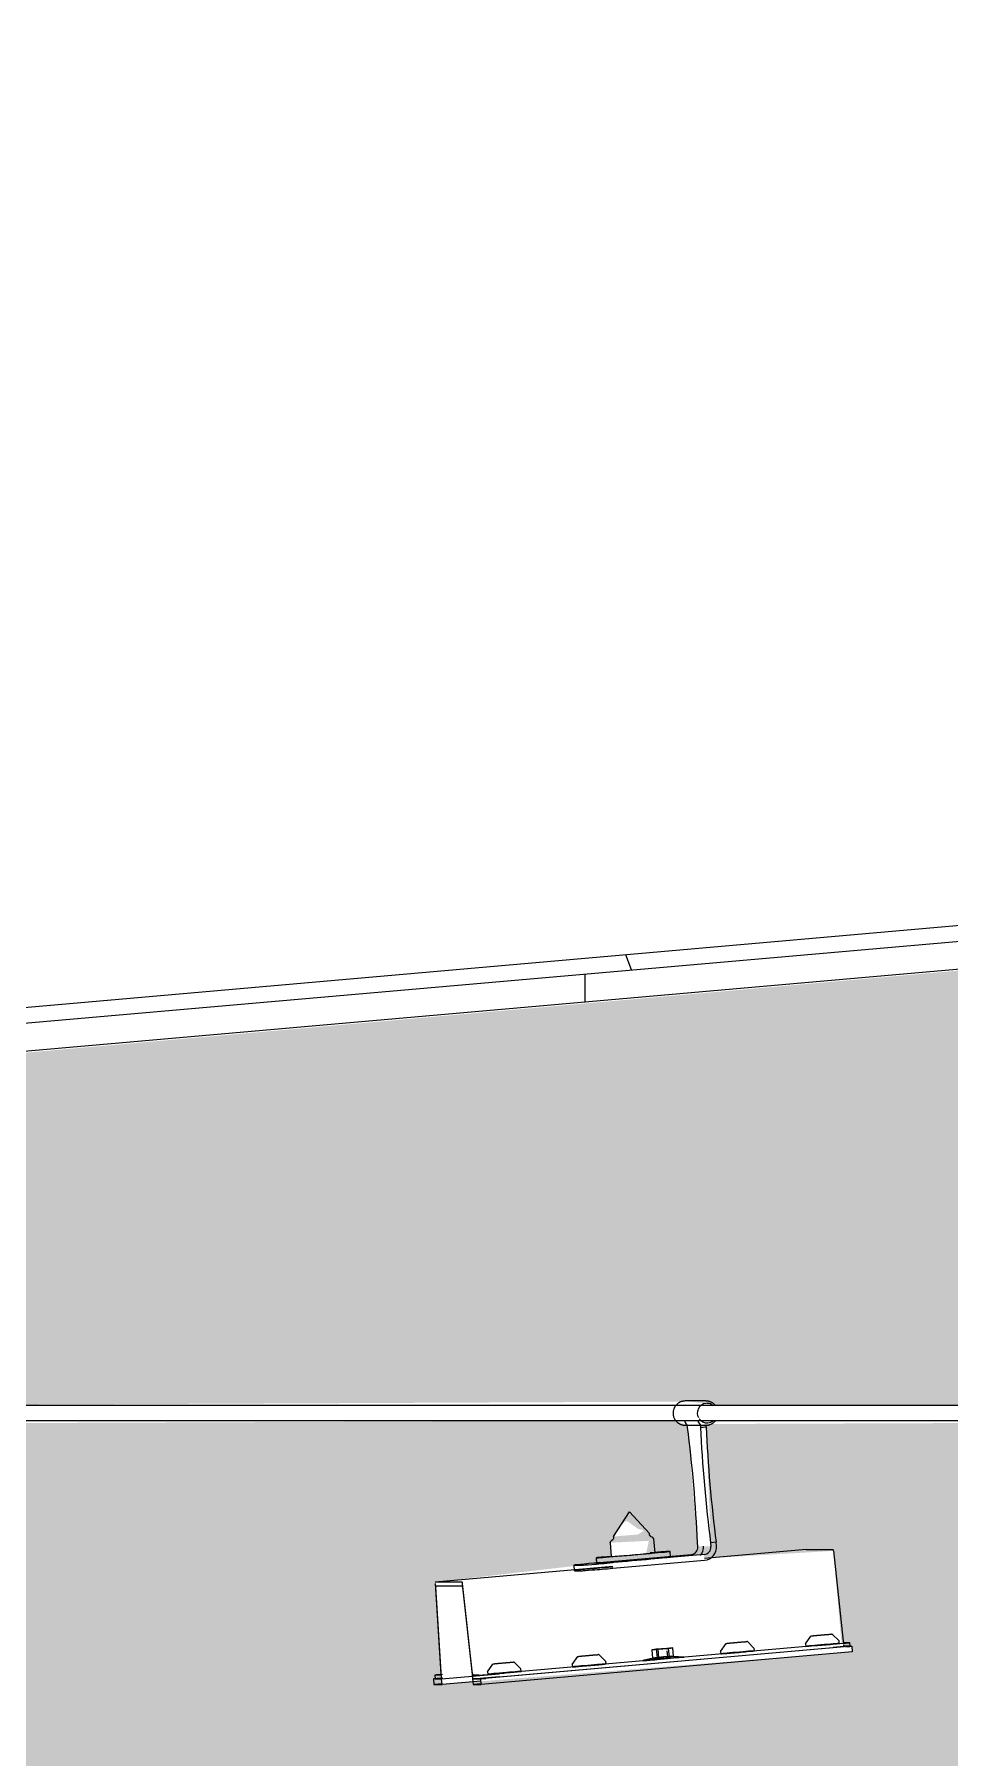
# Model space of a CAD drawing. Header units: millimetres. Extents: x 4237772 to 4686020, y -673 to 29459.
# Drawn here: x 4471218 to 4471707, y 16812 to 17734 of the extents above; entities that cross this region are included whole.
import ezdxf

# ---------------------------------------------------------------- set-up
doc = ezdxf.new("R2010")
doc.units = ezdxf.units.MM
for name, color, linetype, lineweight in [('A-ROOF', 132, 'Continuous', 5), ('A-ROOF-PATT', 132, 'Continuous', 5), ('Q-SPCQ', 91, 'Continuous', 5)]:
    doc.layers.add(name, color=color, linetype=linetype, lineweight=lineweight)

# ---------------------------------------------------------------- blocks, each defined once
blk = doc.blocks.new('Static Line_Sayfa_Metal Deck_Pan Mount - Up to 15 _ pitch - Max 2 Users-1845874-SECTION - GRIDS B1-B2')
at = {"layer": 'Q-SPCQ'}
for p, q in [((4445949.29, 17002.38), (4445938.23, 17002.38)), ((4450997.18, 16999.88), (4442911.68, 16999.88)), ((4442911.68, 16991.88), (4450997.18, 16991.88)), ((4445939.33, 16989.44), (4445937.97, 16991.39)), ((4445938.23, 16989.38), (4445949.29, 16989.38)), ((4445939.43, 16988.28), (4445939.33, 16989.44)), ((4445939.33, 16989.44), (4445946.31, 16989.44)), ((4445944.95, 16991.39), (4445946.31, 16989.44)), ((4445946.31, 16989.44), (4445946.41, 16988.28)), ((4445946.41, 16988.28), (4445949.39, 16988.54)), ((4445949.39, 16988.54), (4445949.29, 16989.7)), ((4445899.78, 16929.87), (4445908.36, 16943.08)), ((4445919.1, 16931.55), (4445908.36, 16943.08)), ((4445899.87, 16928.84), (4445899.52, 16928.1)), ((4445899.78, 16929.87), (4445899.87, 16928.84)), ((4445919.19, 16930.53), (4445919.1, 16931.55)), ((4445919.19, 16930.53), (4445919.67, 16929.85)), ((4445920.95, 16929.26), (4445919.67, 16929.85)), ((4445921.42, 16928.58), (4445920.95, 16929.26)), ((4445922.06, 16921.19), (4445921.42, 16928.58)), ((4445892.24, 16915.87), (4445941.37, 16920.19)), ((4445898.01, 16926.54), (4445898.36, 16927.29)), ((4445898.01, 16926.54), (4445898.65, 16919.15)), ((4445899.52, 16928.1), (4445898.36, 16927.29)), ((4445948.35, 16920.19), (4445899.22, 16915.87)), ((4445930.42, 16918.9), (4445930.16, 16921.89)), ((4445944.99, 16924.52), (4445944.82, 16926.51)), ((4446002.88, 16922.91), (4445948.53, 16918.13)), ((4445954.77, 16926.77), (4445951.8, 16926.51)), ((4445951.8, 16926.51), (4445951.97, 16924.52)), ((4445954.95, 16924.78), (4445954.77, 16926.77)), ((4446002.89, 16922.91), (4446017.35, 16922.91)), ((4446017.5, 16922.16), (4446022.8, 16873.84)), ((4445899.4, 16913.82), (4445804.41, 16905.47)), ((4445878.61, 16914.57), (4445878.87, 16911.58)), ((4445878.67, 16914.56), (4445883.03, 16914.56)), ((4445878.93, 16911.58), (4445883.29, 16911.58)), ((4445890.56, 16918.44), (4445890.82, 16915.45)), ((4445899.43, 16913.49), (4445892.5, 16912.88)), ((4445899.48, 16912.88), (4445948.61, 16917.2)), ((4445804.39, 16904.73), (4445807.51, 16856.41)), ((4445818.87, 16905.47), (4445804.41, 16905.47)), ((4445807.82, 16854.42), (4445804.7, 16902.73)), ((4445804.72, 16903.48), (4445818.91, 16903.48)), ((4445824.33, 16856.41), (4445819.02, 16904.73)), ((4445819.06, 16902.73), (4445824.36, 16854.42)), ((4446020.62, 16872.63), (4446020.51, 16873.95)), ((4446022.95, 16873.1), (4446026.24, 16873.1)), ((4446026.45, 16871.1), (4446026.28, 16873.09)), ((4446027.29, 16871.1), (4445828.81, 16853.67)), ((4446027.55, 16868.12), (4445829.07, 16850.68)), ((4446017.19, 16872.22), (4445838.56, 16856.54)), ((4446017.36, 16870.23), (4445838.73, 16854.54)), ((4445921.02, 16864.78), (4445915.62, 16863.43)), ((4445922.73, 16869.53), (4445920.27, 16869.28)), ((4445920.27, 16869.28), (4445923.58, 16869.53)), ((4445920.27, 16869.28), (4445920.67, 16864.68)), ((4445924.05, 16864.12), (4445920.74, 16863.87)), ((4445920.74, 16863.87), (4445923.21, 16864.12)), ((4445928.31, 16870.02), (4445922.73, 16869.53)), ((4445922.73, 16869.53), (4445923.13, 16864.96)), ((4445923.21, 16864.12), (4445928.78, 16864.61)), ((4445923.58, 16869.53), (4445929.16, 16870.02)), ((4445923.58, 16869.53), (4445923.98, 16864.96)), ((4445929.63, 16864.61), (4445924.05, 16864.12)), ((4445931.51, 16870.27), (4445928.31, 16870.02)), ((4445928.43, 16868.62), (4445928.71, 16865.48)), ((4445928.78, 16864.61), (4445931.98, 16864.86)), ((4445929.16, 16870.02), (4445931.51, 16870.27)), ((4445929.16, 16870.02), (4445929.55, 16865.48)), ((4445931.98, 16864.86), (4445929.63, 16864.61)), ((4445931.9, 16865.73), (4445931.51, 16870.27)), ((4445937.51, 16865.34), (4445931.81, 16865.74)), ((4445957.18, 16868.4), (4445957.3, 16867.09)), ((4445975.23, 16868.65), (4445975.11, 16869.96)), ((4446002.57, 16872.38), (4446002.69, 16871.07)), ((4446017.33, 16870.61), (4446022.92, 16871.1)), ((4446022.92, 16871.1), (4446027.29, 16871.1)), ((4446026.42, 16871.1), (4446022.99, 16871.1)), ((4446027.29, 16871.1), (4446027.55, 16868.12)), ((4445804.16, 16855.67), (4445804.34, 16853.68)), ((4445807.49, 16855.67), (4445804.2, 16855.67)), ((4445807.8, 16853.67), (4445838.57, 16856.38)), ((4445807.86, 16853.67), (4445838.57, 16856.37)), ((4445824.45, 16853.67), (4445838.7, 16854.92)), ((4445827.76, 16855.67), (4445824.48, 16855.67)), ((4445832.4, 16857.44), (4445832.51, 16856.13)), ((4445850.44, 16857.69), (4445850.33, 16859)), ((4445877.79, 16861.42), (4445877.9, 16860.11)), ((4445895.84, 16861.68), (4445895.72, 16862.99)), ((4445807.83, 16854.05), (4445803.5, 16853.67)), ((4445807.86, 16853.67), (4445803.5, 16853.67)), ((4445803.5, 16853.67), (4445803.76, 16850.68)), ((4445808.09, 16851.06), (4445803.76, 16850.68)), ((4445803.76, 16850.68), (4445808.13, 16850.68)), ((4445804.37, 16853.67), (4445807.8, 16853.67)), ((4445808.13, 16850.68), (4445807.86, 16853.67)), ((4445828.91, 16852.51), (4445808.13, 16850.68)), ((4445824.45, 16853.67), (4445824.71, 16850.68)), ((4445828.81, 16853.67), (4445824.45, 16853.67)), ((4445824.51, 16853.67), (4445827.94, 16853.67)), ((4445829.04, 16851.06), (4445824.71, 16850.68)), ((4445824.71, 16850.68), (4445829.07, 16850.68)), ((4445829.07, 16850.68), (4445828.81, 16853.67))]:
    blk.add_line(p, q, dxfattribs=at)
at = {"layer": 'Q-SPCQ', "flags": 128}
for points in [[(4445937.66, 17002.35), (4445937.4, 17002.32), (4445937.14, 17002.29), (4445936.88, 17002.24), (4445936.62, 17002.18), (4445936.37, 17002.11), (4445936.12, 17002.03), (4445935.88, 17001.94), (4445935.63, 17001.84), (4445935.4, 17001.73), (4445935.16, 17001.61), (4445934.93, 17001.49), (4445934.71, 17001.35), (4445934.5, 17001.21), (4445934.28, 17001.05), (4445934.08, 17000.89), (4445933.88, 17000.72), (4445933.69, 17000.54), (4445933.51, 17000.36), (4445933.33, 17000.17), (4445933.16, 16999.97), (4445933, 16999.76), (4445932.85, 16999.55), (4445932.71, 16999.34), (4445932.58, 16999.11), (4445932.45, 16998.89), (4445932.34, 16998.65), (4445932.23, 16998.42), (4445932.13, 16998.18), (4445932.05, 16997.93), (4445931.97, 16997.69), (4445931.9, 16997.44), (4445931.85, 16997.18), (4445931.8, 16996.93), (4445931.76, 16996.67), (4445931.74, 16996.42), (4445931.72, 16996.16), (4445931.71, 16995.9), (4445931.72, 16995.64), (4445931.73, 16995.38), (4445931.76, 16995.13), (4445931.79, 16994.87), (4445931.84, 16994.62), (4445931.89, 16994.36), (4445931.96, 16994.11), (4445932.03, 16993.87), (4445932.12, 16993.62), (4445932.21, 16993.38), (4445932.32, 16993.14), (4445932.43, 16992.91), (4445932.55, 16992.68), (4445932.69, 16992.46), (4445932.83, 16992.24), (4445932.98, 16992.03), (4445933.14, 16991.82), (4445933.3, 16991.62), (4445933.48, 16991.43), (4445933.66, 16991.24), (4445933.85, 16991.07), (4445934.04, 16990.89), (4445934.25, 16990.73), (4445934.46, 16990.58), (4445934.67, 16990.43), (4445934.9, 16990.29), (4445935.12, 16990.16), (4445935.35, 16990.04), (4445935.59, 16989.93), (4445935.83, 16989.83), (4445936.08, 16989.74), (4445936.33, 16989.66), (4445936.58, 16989.59), (4445936.83, 16989.53), (4445937.09, 16989.48), (4445937.35, 16989.44), (4445937.61, 16989.41), (4445937.87, 16989.39), (4445938.13, 16989.38), (4445938.23, 16989.38)], [(4445937.96, 17002.37), (4445937.7, 17002.36), (4445937.66, 17002.35)], [(4445954.38, 16999.93), (4445954.22, 17000.13), (4445954.04, 17000.33), (4445953.86, 17000.51), (4445953.67, 17000.69), (4445953.48, 17000.86), (4445953.27, 17001.02), (4445953.06, 17001.18), (4445952.85, 17001.33), (4445952.63, 17001.46), (4445952.4, 17001.59), (4445952.17, 17001.71), (4445951.93, 17001.82), (4445951.69, 17001.92), (4445951.44, 17002.01), (4445951.19, 17002.1), (4445950.94, 17002.17), (4445950.69, 17002.23), (4445950.43, 17002.28), (4445950.17, 17002.32), (4445949.91, 17002.35), (4445949.65, 17002.37), (4445949.39, 17002.38), (4445949.29, 17002.38)], [(4445949.29, 16989.38), (4445949.56, 16989.38), (4445949.82, 16989.4), (4445949.86, 16989.4)], [(4445949.86, 16989.4), (4445950.13, 16989.43), (4445950.38, 16989.47), (4445950.64, 16989.52), (4445950.9, 16989.58), (4445951.15, 16989.65), (4445951.4, 16989.73), (4445951.64, 16989.82), (4445951.89, 16989.92), (4445952.12, 16990.02), (4445952.36, 16990.14), (4445952.59, 16990.27), (4445952.81, 16990.41), (4445953.03, 16990.55), (4445953.24, 16990.7), (4445953.44, 16990.87), (4445953.64, 16991.04), (4445953.83, 16991.21), (4445954.01, 16991.4), (4445954.19, 16991.59), (4445954.36, 16991.79), (4445954.52, 16991.99)], [(4445957.18, 16868.4), (4445960.09, 16872.6), (4445960.47, 16872.69), (4445960.61, 16872.71), (4445960.7, 16872.73), (4445960.78, 16872.74), (4445960.84, 16872.74), (4445960.91, 16872.75), (4445960.99, 16872.76), (4445961.06, 16872.77), (4445961.15, 16872.78), (4445961.23, 16872.79), (4445961.33, 16872.8), (4445961.43, 16872.81), (4445961.54, 16872.82), (4445961.65, 16872.83), (4445961.77, 16872.84), (4445961.89, 16872.85), (4445962.02, 16872.87), (4445962.16, 16872.88), (4445962.3, 16872.89), (4445962.45, 16872.91), (4445962.6, 16872.92), (4445962.76, 16872.94), (4445962.92, 16872.95), (4445963.09, 16872.97), (4445963.26, 16872.98), (4445963.44, 16873), (4445963.62, 16873.01), (4445963.8, 16873.03), (4445963.98, 16873.05), (4445964.17, 16873.06), (4445964.36, 16873.08), (4445964.55, 16873.1), (4445964.75, 16873.12), (4445964.95, 16873.13), (4445965.14, 16873.15), (4445965.34, 16873.17), (4445965.54, 16873.19), (4445965.74, 16873.2), (4445965.94, 16873.22), (4445966.14, 16873.24), (4445966.34, 16873.25), (4445966.54, 16873.27), (4445966.74, 16873.29), (4445966.93, 16873.31), (4445967.13, 16873.32), (4445967.32, 16873.34), (4445967.51, 16873.35), (4445967.7, 16873.37), (4445967.88, 16873.39), (4445968.06, 16873.4), (4445968.24, 16873.42), (4445968.41, 16873.43), (4445968.58, 16873.44), (4445968.75, 16873.46), (4445968.91, 16873.47), (4445969.06, 16873.48), (4445969.21, 16873.5), (4445969.36, 16873.51), (4445969.5, 16873.52), (4445969.63, 16873.53), (4445969.76, 16873.54), (4445969.88, 16873.55), (4445970, 16873.56), (4445970.11, 16873.56), (4445970.21, 16873.57), (4445970.31, 16873.58), (4445970.4, 16873.59), (4445970.49, 16873.59), (4445970.57, 16873.6), (4445970.65, 16873.6), (4445970.72, 16873.61), (4445970.79, 16873.61), (4445970.86, 16873.61), (4445970.94, 16873.62), (4445971.05, 16873.62), (4445971.1, 16873.62)], [(4445975.11, 16869.96), (4445971.52, 16873.6), (4445971.14, 16873.62), (4445971.1, 16873.62)], [(4446002.57, 16872.38), (4446005.48, 16876.59), (4446005.86, 16876.68), (4446006, 16876.7), (4446006.09, 16876.71), (4446006.17, 16876.72), (4446006.24, 16876.73), (4446006.3, 16876.74), (4446006.38, 16876.75), (4446006.45, 16876.76), (4446006.54, 16876.76), (4446006.63, 16876.77), (4446006.72, 16876.78), (4446006.82, 16876.79), (4446006.93, 16876.8), (4446007.04, 16876.82), (4446007.16, 16876.83), (4446007.28, 16876.84), (4446007.42, 16876.85), (4446007.55, 16876.87), (4446007.69, 16876.88), (4446007.84, 16876.89), (4446007.99, 16876.91), (4446008.15, 16876.92), (4446008.31, 16876.94), (4446008.48, 16876.95), (4446008.65, 16876.97), (4446008.83, 16876.98), (4446009.01, 16877), (4446009.19, 16877.02), (4446009.37, 16877.03), (4446009.56, 16877.05), (4446009.75, 16877.07), (4446009.95, 16877.08), (4446010.14, 16877.1), (4446010.34, 16877.12), (4446010.54, 16877.14), (4446010.73, 16877.15), (4446010.93, 16877.17), (4446011.13, 16877.19), (4446011.33, 16877.21), (4446011.53, 16877.22), (4446011.73, 16877.24), (4446011.93, 16877.26), (4446012.13, 16877.28), (4446012.33, 16877.29), (4446012.52, 16877.31), (4446012.71, 16877.32), (4446012.9, 16877.34), (4446013.09, 16877.36), (4446013.27, 16877.37), (4446013.45, 16877.39), (4446013.63, 16877.4), (4446013.8, 16877.42), (4446013.97, 16877.43), (4446014.14, 16877.44), (4446014.3, 16877.46), (4446014.45, 16877.47), (4446014.6, 16877.48), (4446014.75, 16877.49), (4446014.89, 16877.5), (4446015.02, 16877.51), (4446015.15, 16877.52), (4446015.28, 16877.53), (4446015.39, 16877.54), (4446015.5, 16877.55), (4446015.61, 16877.56), (4446015.7, 16877.57), (4446015.8, 16877.57), (4446015.88, 16877.58), (4446015.96, 16877.58), (4446016.04, 16877.59), (4446016.11, 16877.59), (4446016.18, 16877.6), (4446016.25, 16877.6), (4446016.33, 16877.6), (4446016.44, 16877.61), (4446016.49, 16877.61)], [(4446020.51, 16873.95), (4446016.91, 16877.59), (4446016.53, 16877.61), (4446016.49, 16877.61)], [(4445877.79, 16861.42), (4445880.7, 16865.63), (4445881.07, 16865.72), (4445881.22, 16865.74), (4445881.31, 16865.75), (4445881.38, 16865.76), (4445881.45, 16865.77), (4445881.52, 16865.78), (4445881.59, 16865.79), (4445881.67, 16865.8), (4445881.75, 16865.81), (4445881.84, 16865.82), (4445881.94, 16865.82), (4445882.04, 16865.83), (4445882.14, 16865.85), (4445882.26, 16865.86), (4445882.38, 16865.87), (4445882.5, 16865.88), (4445882.63, 16865.89), (4445882.77, 16865.91), (4445882.91, 16865.92), (4445883.06, 16865.93), (4445883.21, 16865.95), (4445883.37, 16865.96), (4445883.53, 16865.98), (4445883.7, 16865.99), (4445883.87, 16866.01), (4445884.04, 16866.02), (4445884.22, 16866.04), (4445884.41, 16866.06), (4445884.59, 16866.07), (4445884.78, 16866.09), (4445884.97, 16866.11), (4445885.16, 16866.13), (4445885.36, 16866.14), (4445885.55, 16866.16), (4445885.75, 16866.18), (4445885.95, 16866.2), (4445886.15, 16866.21), (4445886.35, 16866.23), (4445886.55, 16866.25), (4445886.75, 16866.27), (4445886.95, 16866.28), (4445887.15, 16866.3), (4445887.35, 16866.32), (4445887.54, 16866.33), (4445887.74, 16866.35), (4445887.93, 16866.37), (4445888.12, 16866.38), (4445888.3, 16866.4), (4445888.49, 16866.41), (4445888.67, 16866.43), (4445888.85, 16866.44), (4445889.02, 16866.46), (4445889.19, 16866.47), (4445889.35, 16866.48), (4445889.52, 16866.5), (4445889.67, 16866.51), (4445889.82, 16866.52), (4445889.97, 16866.53), (4445890.11, 16866.55), (4445890.24, 16866.56), (4445890.37, 16866.57), (4445890.49, 16866.58), (4445890.61, 16866.58), (4445890.72, 16866.59), (4445890.82, 16866.6), (4445890.92, 16866.61), (4445891.01, 16866.61), (4445891.1, 16866.62), (4445891.18, 16866.62), (4445891.25, 16866.63), (4445891.33, 16866.63), (4445891.39, 16866.64), (4445891.47, 16866.64), (4445891.55, 16866.64), (4445891.65, 16866.65), (4445891.71, 16866.65)], [(4445895.72, 16862.99), (4445892.13, 16866.63), (4445891.74, 16866.65), (4445891.71, 16866.65)], [(4445832.4, 16857.44), (4445835.31, 16861.64), (4445835.68, 16861.73), (4445835.83, 16861.76), (4445835.92, 16861.77), (4445835.99, 16861.78), (4445836.06, 16861.79), (4445836.13, 16861.79), (4445836.2, 16861.8), (4445836.28, 16861.81), (4445836.36, 16861.82), (4445836.45, 16861.83), (4445836.55, 16861.84), (4445836.65, 16861.85), (4445836.75, 16861.86), (4445836.87, 16861.87), (4445836.98, 16861.88), (4445837.11, 16861.89), (4445837.24, 16861.91), (4445837.38, 16861.92), (4445837.52, 16861.93), (4445837.67, 16861.95), (4445837.82, 16861.96), (4445837.98, 16861.98), (4445838.14, 16861.99), (4445838.31, 16862.01), (4445838.48, 16862.02), (4445838.65, 16862.04), (4445838.83, 16862.05), (4445839.01, 16862.07), (4445839.2, 16862.09), (4445839.39, 16862.1), (4445839.58, 16862.12), (4445839.77, 16862.14), (4445839.97, 16862.16), (4445840.16, 16862.17), (4445840.36, 16862.19), (4445840.56, 16862.21), (4445840.76, 16862.23), (4445840.96, 16862.24), (4445841.16, 16862.26), (4445841.36, 16862.28), (4445841.56, 16862.3), (4445841.76, 16862.31), (4445841.95, 16862.33), (4445842.15, 16862.35), (4445842.34, 16862.36), (4445842.54, 16862.38), (4445842.73, 16862.4), (4445842.91, 16862.41), (4445843.1, 16862.43), (4445843.28, 16862.44), (4445843.46, 16862.46), (4445843.63, 16862.47), (4445843.8, 16862.48), (4445843.96, 16862.5), (4445844.12, 16862.51), (4445844.28, 16862.52), (4445844.43, 16862.54), (4445844.58, 16862.55), (4445844.72, 16862.56), (4445844.85, 16862.57), (4445844.98, 16862.58), (4445845.1, 16862.59), (4445845.22, 16862.6), (4445845.33, 16862.61), (4445845.43, 16862.61), (4445845.53, 16862.62), (4445845.62, 16862.63), (4445845.71, 16862.63), (4445845.79, 16862.64), (4445845.86, 16862.64), (4445845.93, 16862.65), (4445846, 16862.65), (4445846.07, 16862.65), (4445846.15, 16862.66), (4445846.26, 16862.66), (4445846.32, 16862.66)], [(4445850.33, 16859), (4445846.74, 16862.64), (4445846.35, 16862.66), (4445846.32, 16862.66)]]:
    blk.add_lwpolyline(points, dxfattribs=at)
at = {"layer": 'Q-SPCQ'}
for centre, major_axis, ratio, start_param, end_param in [((4445949.87, 16995.88), (0, 5.22), 0.996185, 1.171614, 2.040821), ((4445949.87, 16995.88), (0, 5.22), 0.996185, 0.087266, 1.134464), ((4445949.87, 16995.88), (0, 5.22), 0.996185, 2.181662, 3.228859), ((4445949.87, 16995.88), (0, 5.22), 0.996185, 5.575032, 6.283185), ((4445936.65, 16957.39), (-6.12, 69.73), 0.086937, 4.245971, 5.163537), ((4445954.58, 16957.39), (-6.12, 69.73), 0.086937, 1.104378, 2.021944), ((4445957.56, 16957.66), (-6.12, 69.73), 0.086937, 1.104378, 2.021944), ((4445949.87, 16995.88), (0, 5.22), 0.996185, 3.228859, 3.853352), ((4445910.36, 16920.17), (19.8, 1.73), 0.007606, 2.238558, 3.228642), ((4445910.36, 16920.17), (19.8, 1.73), 0.007606, 3.228642, 6.370235), ((4445910.36, 16920.17), (11.71, 1.02), 0.007606, 3.228642, 6.370235), ((4445910.36, 16920.17), (19.8, 1.73), 0.007606, 0.08705, 1.087751), ((4445910.36, 16920.17), (11.71, 1.02), 0.007606, 0.08705, 0.620852), ((4445941.02, 16924.17), (0, 4), 0.996185, 3.228859, 4.799655), ((4445941.02, 16924.17), (0, 7), 0.996185, 4.014257, 4.799655), ((4445948, 16924.17), (0, 4), 0.996185, 3.228859, 4.799655), ((4445948, 16924.17), (0, 7), 0.996185, 3.228859, 4.799655), ((4446017.44, 16921.91), (-0.087, 0.996), 0.086937, 4.956913, 6.055777), ((4445893.81, 16912.88), (14.94, 1.3), 0.007606, 1.657846, 3.228642), ((4445893.55, 16915.87), (14.94, 1.3), 0.007606, 1.657846, 3.228642), ((4445897.92, 16915.87), (14.94, 1.3), 0.007606, 3.228642, 4.799439), ((4445898.18, 16912.88), (14.94, 1.3), 0.007606, 3.228642, 4.799439), ((4445910.62, 16917.18), (19.8, 1.73), 0.007606, 0.08705, 3.228642), ((4445910.62, 16917.18), (19.8, 1.73), 0.007606, 3.228642, 6.370235), ((4445804.8, 16902.49), (-0.087, 0.996), 0.086937, 0.212138, 1.311002), ((4445818.96, 16904.48), (-0.087, 0.996), 0.086937, 4.956913, 6.27555), ((4445819, 16902.49), (-0.087, 0.996), 0.086937, 4.956913, 6.27555), ((4446016.32, 16872.22), (9.96, 0.87), 0.007606, 4.799439, 6.370235), ((4446022.87, 16874.09), (-0.087, 0.996), 0.086937, 1.815321, 2.914185), ((4445926.57, 16864.38), (10.96, 0.96), 0.007606, 0.08705, 3.228642), ((4445926.57, 16864.38), (10.96, 0.96), 0.007606, 3.228642, 4.27584), ((4445926.57, 16864.38), (10.96, 0.96), 0.007606, 5.323037, 6.370235), ((4445966.26, 16867.87), (8.97, 0.78), 0.007606, 0.08705, 3.228642), ((4445966.26, 16867.87), (8.97, 0.78), 0.007606, 3.228642, 6.370235), ((4446011.65, 16871.85), (8.97, 0.78), 0.007606, 0.08705, 3.228642), ((4446011.65, 16871.85), (8.97, 0.78), 0.007606, 3.228642, 6.370235), ((4446022.91, 16872.1), (-0.087, 0.996), 0.086937, 1.815321, 3.133958), ((4446016.49, 16870.23), (9.96, 0.87), 0.007606, 5.584837, 6.370235), ((4445814.12, 16856.54), (9.96, 0.87), 0.007606, 2.181445, 3.228642), ((4445807.4, 16856.66), (-0.087, 0.996), 0.086937, 3.141593, 4.452595), ((4445807.71, 16854.67), (-0.087, 0.996), 0.086937, 3.141593, 4.452595), ((4445824.39, 16856.66), (-0.087, 0.996), 0.086937, 1.815321, 3.133958), ((4445824.43, 16854.67), (-0.087, 0.996), 0.086937, 1.815321, 3.133958), ((4445837.69, 16856.54), (9.96, 0.87), 0.007606, 3.228642, 4.799439), ((4445841.48, 16856.91), (8.97, 0.78), 0.007606, 0.08705, 3.228642), ((4445841.48, 16856.91), (8.97, 0.78), 0.007606, 3.228642, 6.370235), ((4445886.87, 16860.89), (8.97, 0.78), 0.007606, 0.08705, 3.228642), ((4445886.87, 16860.89), (8.97, 0.78), 0.007606, 3.228642, 6.370235), ((4445814.3, 16854.54), (9.96, 0.87), 0.007606, 2.181445, 3.228642), ((4445837.86, 16854.54), (9.96, 0.87), 0.007606, 3.228642, 4.01404)]:
    blk.add_ellipse(centre, major_axis=major_axis, ratio=ratio, start_param=start_param, end_param=end_param, dxfattribs=at)
for points in [[(4445920.67, 16864.68), (4445921.22, 16864.8), (4445922.31, 16864.98), (4445923.42, 16864.99), (4445923.98, 16864.96)], [(4445923.13, 16864.96), (4445922.72, 16864.99), (4445921.89, 16864.98), (4445921.08, 16864.8), (4445920.67, 16864.68)], [(4445928.71, 16865.48), (4445927.77, 16865.47), (4445925.91, 16865.38), (4445924.05, 16865.13), (4445923.13, 16864.96)], [(4445923.98, 16864.96), (4445924.9, 16865.13), (4445926.75, 16865.38), (4445928.62, 16865.47), (4445929.55, 16865.48)], [(4445931.9, 16865.73), (4445931.36, 16865.77), (4445930.29, 16865.76), (4445929.23, 16865.6), (4445928.71, 16865.48)], [(4445929.55, 16865.48), (4445929.94, 16865.6), (4445930.71, 16865.76), (4445931.5, 16865.77), (4445931.9, 16865.73)]]:
    blk.add_open_spline(points, degree=3, dxfattribs=at)
blk = doc.blocks.new('Roof Gutters3 - Roof Gutters-1885272-SECTION - GRIDS B1-B2')
at = {"layer": 'A-ROOF-PATT'}
h = blk.add_hatch(dxfattribs=at)
h.set_pattern_fill('FP_200', color=256, style=0, pattern_type=2)
h.set_pattern_definition([(290.827, (4441593.9, 16948.42), (330.45, 29.022), [])])
h.paths.add_polyline_path([(4431742.06, 15988.72), (4442374.26, 16923.17), (4442373.49, 16930.91), (4431738.95, 15996.9)])
h.paths.add_polyline_path([(4442392.97, 16924.17), (4442393.17, 16926.42), (4442392.74, 16925.14)])
h.paths.add_polyline_path([(4442397.76, 16924.59), (4442909.58, 16969.54), (4442907.33, 16977.79), (4442419.91, 16934.98), (4442420.62, 16926.86), (4442404.31, 16926.42), (4442402.49, 16933.45), (4442397.06, 16932.61), (4442397.6, 16926.42)])
h.paths.add_polyline_path([(4442918.48, 16970.33), (4443164.03, 16991.89), (4443067.86, 16991.89), (4442917.94, 16978.73), (4442918.25, 16973.25)])
h.paths.add_polyline_path([(4443254.77, 16999.86), (4451515.27, 17725.37), (4451512.87, 17733.6), (4443158.6, 16999.86), (4443190.61, 16999.86)])
h = blk.add_hatch(dxfattribs=at)
h.set_pattern_fill('FP_198', color=256, style=0, pattern_type=2)
h.set_pattern_definition([(90, (4440994.5, 16803.9), (-331.713, 2e-05), [])])
h.paths.add_polyline_path([(4431714.36, 15971.3), (4442287.24, 16899.9), (4442289.95, 16910.06), (4442350.71, 16915.39), (4442350.43, 16918.64), (4442374.48, 16920.66), (4442373.49, 16922.46), (4431741.35, 15990.58), (4431738.95, 15991.02), (4431712.9, 15988.04)])
h.paths.add_polyline_path([(4442339.74, 16904.51), (4442434.85, 16912.86), (4442431.77, 16915.27), (4442340.47, 16907.25)])
h.paths.add_polyline_path([(4442361.1, 16916.3), (4442412.94, 16923.17), (4442360.9, 16918.64)])
h.paths.add_polyline_path([(4442484.31, 16917.2), (4442910.97, 16954.68), (4442909.22, 16969.51), (4442403.44, 16923.17), (4442481.77, 16922.67), (4442483.24, 16919.5)])
h.paths.add_polyline_path([(4442919.67, 16955.44), (4443334.71, 16991.89), (4443164.03, 16991.89), (4442918.48, 16970.33), (4442919.48, 16957.39)])
h.paths.add_polyline_path([(4443425.45, 16999.86), (4451180.29, 17680.95), (4451188.6, 17684.7), (4451486.16, 17710.83), (4451651.15, 17710.87), (4451500.66, 17724.08), (4443254.77, 16999.86), (4443410.53, 17002.03), (4443411, 17002.35), (4443422.75, 17001.08), (4443425.35, 16999.86)])
at = {"layer": 'A-ROOF'}
for p, q in [((4443158.52, 16999.86), (4451512.87, 17733.6)), ((4443254.66, 16999.85), (4451515.27, 17725.37))]:
    blk.add_line(p, q, dxfattribs=at)

msp = doc.modelspace()

# ---------------------------------------------------------------- hatches: boundary and pattern name
at = {"layer": 'A-ROOF-PATT'}
h = msp.add_hatch(dxfattribs=at)
h.set_pattern_fill('FP_183', color=256, style=0, pattern_type=2)
h.set_pattern_definition([(5.019, (59903.924, -378081.246), (-29.0603916845, -0.0003814649), [])])
h.paths.add_polyline_path([(4477079.2, 16918.64), (4477084.44, 16918.64), (4477084.87, 16916.32), (4477115.37, 16921.32), (4477114.35, 16921.41), (4477079.63, 16918.68)])
h.paths.add_polyline_path([(4464338.94, 15733.24), (4477195.52, 16864.57), (4477195.19, 16867.26), (4477183.33, 16868.2), (4477177.84, 16870.19), (4477175.93, 16875.11), (4477155.31, 16915.27), (4477064.01, 16907.25), (4477047.92, 16852.55), (4476983.02, 16848.85), (4476982.75, 16850.06), (4476957.7, 16848.85), (4476957.44, 16854.85), (4476999.89, 16859.1), (4477013.49, 16910.06), (4477074.25, 16915.39), (4477073.96, 16918.64), (4477098, 16920.86), (4477098.11, 16932.14), (4477120.5, 16933.66), (4477121.51, 16922.82), (4477136.52, 16922.67), (4477136.91, 16920.89), (4477157.13, 16922.67), (4477205.3, 16922.67), (4477228.3, 16878.1), (4477228.66, 16878.1), (4477225.92, 16936), (4477227.75, 16935.09), (4477229.71, 16932.44), (4477229.28, 16928.39), (4477234.99, 16878.1), (4477270.46, 16876.44), (4477270.32, 16872.08), (4477234.54, 16868.2), (4477234.99, 16865.82), (4486516.72, 17680.98), (4486463.48, 17680.99), (4476807.83, 17680.95), (4469065.64, 16999.86), (4469543.41, 17002.03), (4469543.88, 17002.35), (4469555.63, 17001.08), (4469560.6, 16999.86), (4470048.75, 17002.03), (4470049.21, 17002.35), (4470060.96, 17001.08), (4470065.68, 16999.86), (4470554.08, 17002.03), (4470554.54, 17002.35), (4470566.3, 17001.08), (4470571.01, 16999.86), (4471059.41, 17002.03), (4471059.88, 17002.35), (4471071.63, 17001.08), (4471076.34, 16999.86), (4471564.75, 17002.03), (4471565.21, 17002.35), (4471576.96, 17001.08), (4471581.67, 16999.86), (4472070.08, 17002.03), (4472070.54, 17002.35), (4472082.3, 17001.08), (4472087.01, 16999.86), (4472575.41, 17002.03), (4472575.87, 17002.35), (4472587.63, 17001.08), (4472592.34, 16999.86), (4473080.74, 17002.03), (4473081.21, 17002.35), (4473092.96, 17001.08), (4473097.67, 16999.86), (4473586.08, 17002.03), (4473586.54, 17002.35), (4473598.29, 17001.08), (4473603.01, 16999.86), (4474091.41, 17002.03), (4474091.87, 17002.35), (4474103.63, 17001.08), (4474108.34, 16999.86), (4474596.74, 17002.03), (4474597.21, 17002.35), (4474608.96, 17001.08), (4474613.67, 16999.86), (4475102.07, 17002.03), (4475102.54, 17002.35), (4475114.29, 17001.08), (4475119, 16999.86), (4475607.41, 17002.03), (4475607.87, 17002.35), (4475619.63, 17001.08), (4475624.34, 16999.86), (4476112.74, 17002.03), (4476113.2, 17002.35), (4476124.96, 17001.08), (4476129.67, 16999.86), (4476618.07, 17002.03), (4476622.44, 17002.35), (4476630.29, 17001.08), (4476635.2, 16996.57), (4476633.44, 16992.25), (4476627.29, 16987.69), (4476629.35, 16988.46), (4476630.28, 16988.28), (4476632.85, 16924.52), (4476625.86, 16924.52), (4476620.21, 16989.4), (4476616.94, 16990.68), (4476613.8, 16991.89), (4476124.02, 16990.05), (4476121.86, 16989.4), (4476124.02, 16988.46), (4476124.95, 16988.28), (4476127.51, 16924.52), (4476120.53, 16924.52), (4476114.87, 16989.4), (4476111.61, 16990.68), (4476108.46, 16991.89), (4475618.68, 16990.05), (4475616.52, 16989.4), (4475618.68, 16988.46), (4475619.61, 16988.28), (4475622.18, 16924.52), (4475615.1, 16926.18), (4475609.54, 16989.4), (4475606.27, 16990.68), (4475603.13, 16991.89), (4475113.35, 16990.05), (4475111.19, 16989.4), (4475113.35, 16988.46), (4475114.28, 16988.28), (4475116.85, 16924.52), (4475109.87, 16924.52), (4475104.21, 16989.4), (4475100.94, 16990.68), (4475097.8, 16991.89), (4474608.02, 16990.05), (4474605.86, 16989.4), (4474608.02, 16988.46), (4474608.95, 16988.28), (4474611.51, 16924.52), (4474604.53, 16924.52), (4474598.87, 16989.4), (4474595.61, 16990.68), (4474592.47, 16991.89), (4474102.68, 16990.05), (4474100.53, 16989.4), (4474102.68, 16988.46), (4474103.62, 16988.28), (4474106.18, 16924.52), (4474099.2, 16924.52), (4474093.54, 16989.4), (4474090.28, 16990.68), (4474087.13, 16991.89), (4473597.35, 16990.05), (4473595.19, 16989.4), (4473597.35, 16988.46), (4473598.28, 16988.28), (4473600.85, 16924.52), (4473593.87, 16924.52), (4473588.21, 16989.4), (4473584.94, 16990.68), (4473581.8, 16991.89), (4473092.02, 16990.05), (4473089.91, 16988.54), (4473092.02, 16988.46), (4473092.95, 16988.28), (4473095.52, 16924.52), (4473088.53, 16924.52), (4473082.88, 16989.4), (4473079.61, 16990.68), (4473076.47, 16991.89), (4472586.69, 16990.05), (4472584.58, 16988.54), (4472586.69, 16988.46), (4472587.62, 16988.28), (4472590.18, 16924.52), (4472583.2, 16924.52), (4472577.54, 16989.4), (4472574.28, 16990.68), (4472571.13, 16991.89), (4472081.35, 16990.05), (4472079.24, 16988.54), (4472081.35, 16988.46), (4472082.29, 16988.28), (4472084.85, 16924.52), (4472077.87, 16924.52), (4472072.21, 16989.4), (4472068.94, 16990.68), (4472065.8, 16991.89), (4471576.02, 16990.05), (4471573.91, 16988.54), (4471576.02, 16988.46), (4471576.95, 16988.28), (4471579.52, 16924.52), (4471572.54, 16924.52), (4471566.88, 16989.4), (4471563.61, 16990.68), (4471560.47, 16991.89), (4471070.69, 16990.05), (4471068.58, 16988.54), (4471070.69, 16988.46), (4471071.62, 16988.28), (4471074.18, 16924.52), (4471067.2, 16924.52), (4471061.54, 16989.4), (4471058.28, 16990.68), (4471055.14, 16991.89), (4470565.35, 16990.05), (4470563.2, 16989.4), (4470565.35, 16988.46), (4470566.29, 16988.28), (4470568.85, 16924.52), (4470561.87, 16924.52), (4470556.21, 16989.4), (4470552.95, 16990.68), (4470549.8, 16991.89), (4470060.02, 16990.05), (4470057.86, 16989.4), (4470060.02, 16988.46), (4470060.95, 16988.28), (4470063.52, 16924.52), (4470056.48, 16925.41), (4470050.88, 16989.4), (4470047.61, 16990.68), (4470044.47, 16991.89), (4469554.69, 16990.05), (4469552.53, 16989.4), (4469554.69, 16988.46), (4469555.62, 16988.28), (4469558.19, 16924.52), (4469551.2, 16924.52), (4469545.55, 16989.4), (4469542.28, 16990.68), (4469539.14, 16991.89), (4469049.36, 16990.05), (4469047.25, 16988.54), (4469049.36, 16988.46), (4469050.29, 16988.28), (4469052.85, 16924.52), (4469045.87, 16924.52), (4469040.21, 16989.4), (4469036.95, 16990.68), (4469033.81, 16991.89), (4468948.43, 16990.68), (4468547.22, 16955.44), (4468548.54, 16926.62), (4468547.32, 16926.77), (4468547.52, 16924.52), (4468540.54, 16924.52), (4468538.3, 16954.66), (4468111.85, 16917.2), (4468131.75, 16878.1), (4468174.5, 16876.1), (4468174.33, 16872.08), (4468107.34, 16868.2), (4468107.08, 16869.41), (4468082.02, 16868.2), (4468079.94, 16875.11), (4468062.4, 16912.86), (4467967.29, 16904.51), (4467951.93, 16852.55), (4467887.02, 16848.85), (4467886.76, 16850.06), (4467861.71, 16848.85), (4467861.45, 16854.85), (4467903.76, 16858.57), (4467914.79, 16899.9), (4457366.5, 15971.17), (4461821.92, 15971.17), (4459394.77, 15758.01), (4464282.84, 15733.52)])
h.paths.add_polyline_path([(4468424.62, 16850.68), (4468424.36, 16852.5), (4468403.68, 16850.68), (4468403.41, 16853.67), (4468403.28, 16855.7), (4468400.27, 16905.5), (4468478.58, 16914.56), (4468494.77, 16916.41), (4468543.9, 16920.17), (4468544.16, 16918.14), (4468613.05, 16922.16), (4468617.38, 16873.1), (4468618.94, 16871.1), (4468622.84, 16871.1), (4468622.84, 16868.09), (4468458.65, 16853.67)])
h.paths.add_polyline_path([(4468929.95, 16850.68), (4468929.69, 16852.5), (4468909.01, 16850.68), (4468908.75, 16853.67), (4468908.62, 16855.7), (4468905.6, 16905.5), (4468983.91, 16914.56), (4469000.11, 16916.41), (4469049.23, 16920.17), (4469049.49, 16918.14), (4469118.39, 16922.16), (4469122.71, 16873.1), (4469124.27, 16871.1), (4469128.17, 16871.1), (4469128.17, 16868.09), (4468963.98, 16853.67)])
h.paths.add_polyline_path([(4469435.29, 16850.68), (4469435.02, 16852.5), (4469414.34, 16850.68), (4469414.08, 16853.67), (4469413.95, 16855.7), (4469410.93, 16905.5), (4469489.24, 16914.56), (4469505.44, 16916.41), (4469554.57, 16920.17), (4469554.82, 16918.14), (4469623.72, 16922.16), (4469628.05, 16873.1), (4469629.6, 16871.1), (4469633.5, 16871.1), (4469633.5, 16868.09), (4469469.31, 16853.67)])
h.paths.add_polyline_path([(4469919.67, 16850.68), (4469919.41, 16853.67), (4469919.28, 16855.7), (4469916.26, 16905.5), (4469994.58, 16914.56), (4470010.77, 16916.41), (4470059.9, 16920.17), (4470060.16, 16918.14), (4470129.05, 16922.16), (4470133.38, 16873.1), (4470134.94, 16871.1), (4470138.84, 16871.1), (4470138.84, 16868.09), (4469930.57, 16851.64)])
h.paths.add_polyline_path([(4470951.28, 16850.68), (4470951.02, 16852.5), (4470930.34, 16850.68), (4470930.08, 16853.67), (4470929.95, 16855.7), (4470926.93, 16905.5), (4471005.24, 16914.56), (4471021.44, 16916.41), (4471070.56, 16920.17), (4471070.82, 16918.14), (4471139.72, 16922.16), (4471144.04, 16873.1), (4471145.6, 16871.1), (4471149.5, 16871.1), (4471149.5, 16868.09), (4470985.31, 16853.67)])
h.paths.add_polyline_path([(4470445.95, 16850.68), (4470445.69, 16852.5), (4470425.01, 16850.68), (4470424.75, 16853.67), (4470424.61, 16855.7), (4470421.6, 16905.5), (4470499.91, 16914.56), (4470516.11, 16916.41), (4470565.23, 16920.17), (4470565.49, 16918.14), (4470634.38, 16922.16), (4470638.71, 16873.1), (4470640.27, 16871.1), (4470644.17, 16871.1), (4470644.17, 16868.09), (4470479.98, 16853.67)])
h.paths.add_polyline_path([(4471435.67, 16850.68), (4471435.41, 16853.67), (4471435.28, 16855.7), (4471432.26, 16905.5), (4471510.58, 16914.56), (4471526.77, 16916.41), (4471575.9, 16920.17), (4471576.16, 16918.14), (4471645.05, 16922.16), (4471649.38, 16873.1), (4471650.94, 16871.1), (4471654.84, 16871.1), (4471654.84, 16868.09), (4471446.57, 16851.64)])
h.paths.add_polyline_path([(4471961.95, 16850.68), (4471961.69, 16852.5), (4471941.01, 16850.68), (4471940.74, 16853.67), (4471940.61, 16855.7), (4471937.6, 16905.5), (4472015.91, 16914.56), (4472035.42, 16916.71), (4472081.23, 16920.17), (4472081.49, 16918.14), (4472150.38, 16922.16), (4472154.71, 16873.1), (4472156.27, 16871.1), (4472160.17, 16871.1), (4472160.17, 16868.09), (4471995.98, 16853.67)])
h.paths.add_polyline_path([(4472467.28, 16850.68), (4472467.02, 16852.5), (4472446.34, 16850.68), (4472446.08, 16853.67), (4472445.95, 16855.7), (4472442.93, 16905.5), (4472521.24, 16914.56), (4472537.44, 16916.41), (4472586.56, 16920.17), (4472586.82, 16918.14), (4472655.72, 16922.16), (4472660.04, 16873.1), (4472661.6, 16871.1), (4472665.5, 16871.1), (4472665.5, 16868.09), (4472501.31, 16853.67)])
h.paths.add_polyline_path([(4472972.62, 16850.68), (4472972.35, 16852.5), (4472951.67, 16850.68), (4472951.41, 16853.67), (4472951.28, 16855.7), (4472948.26, 16905.5), (4473025.35, 16914.56), (4473042.77, 16916.41), (4473091.9, 16920.17), (4473092.15, 16918.14), (4473161.05, 16922.16), (4473165.38, 16873.1), (4473166.93, 16871.1), (4473170.83, 16871.1), (4473170.83, 16868.09), (4473006.64, 16853.67)])
h.paths.add_polyline_path([(4473983.28, 16850.68), (4473983.02, 16852.5), (4473962.34, 16850.68), (4473962.08, 16853.67), (4473961.94, 16855.7), (4473958.93, 16905.5), (4474037.24, 16914.56), (4474053.44, 16916.41), (4474102.56, 16920.17), (4474102.82, 16918.14), (4474171.71, 16922.16), (4474176.04, 16873.1), (4474177.6, 16871.1), (4474181.5, 16871.1), (4474181.5, 16868.09), (4474015.28, 16853.49)])
h.paths.add_polyline_path([(4473477.95, 16850.68), (4473477.69, 16852.5), (4473457, 16850.68), (4473456.74, 16853.67), (4473456.61, 16855.7), (4473453.59, 16905.5), (4473531.91, 16914.56), (4473548.1, 16916.41), (4473597.23, 16920.17), (4473597.49, 16918.14), (4473666.38, 16922.16), (4473670.71, 16873.1), (4473672.27, 16871.1), (4473676.17, 16871.1), (4473676.17, 16868.09), (4473511.98, 16853.67)])
h.paths.add_polyline_path([(4474488.61, 16850.68), (4474488.35, 16852.5), (4474467.67, 16850.68), (4474467.41, 16853.67), (4474467.28, 16855.7), (4474464.26, 16905.5), (4474542.57, 16914.56), (4474558.77, 16916.41), (4474607.89, 16920.17), (4474608.15, 16918.14), (4474677.05, 16922.16), (4474681.37, 16873.1), (4474682.93, 16871.1), (4474686.83, 16871.1), (4474686.83, 16868.09), (4474510.24, 16852.58)])
h.paths.add_polyline_path([(4476509.95, 16850.68), (4476509.68, 16852.5), (4476489, 16850.68), (4476488.74, 16853.67), (4476488.61, 16855.7), (4476485.59, 16905.5), (4476563.9, 16914.56), (4476580.1, 16916.41), (4476629.23, 16920.17), (4476629.48, 16918.14), (4476698.38, 16922.16), (4476702.71, 16873.1), (4476704.26, 16871.1), (4476708.16, 16871.1), (4476708.16, 16868.09), (4476543.97, 16853.67)])
h.paths.add_polyline_path([(4474973, 16850.68), (4474972.74, 16853.67), (4474972.61, 16855.7), (4474969.59, 16905.5), (4475047.91, 16914.56), (4475064.1, 16916.41), (4475113.23, 16920.17), (4475113.49, 16918.14), (4475182.38, 16922.16), (4475186.71, 16873.1), (4475188.27, 16871.1), (4475192.17, 16871.1), (4475192.17, 16868.09), (4474983.9, 16851.64)])
h.paths.add_polyline_path([(4475499.28, 16850.68), (4475499.02, 16852.5), (4475478.33, 16850.68), (4475478.07, 16853.67), (4475477.94, 16855.7), (4475474.93, 16905.5), (4475553.24, 16914.56), (4475569.43, 16916.41), (4475618.56, 16920.17), (4475618.82, 16918.14), (4475687.71, 16922.16), (4475692.04, 16873.1), (4475693.6, 16871.1), (4475697.5, 16871.1), (4475697.5, 16868.09), (4475500.17, 16850.76)])
h.paths.add_polyline_path([(4475983.67, 16850.68), (4475983.41, 16853.67), (4475983.28, 16855.7), (4475980.26, 16905.5), (4476058.57, 16914.56), (4476074.77, 16916.41), (4476123.89, 16920.17), (4476124.15, 16918.14), (4476193.05, 16922.16), (4476197.37, 16873.1), (4476198.93, 16871.1), (4476202.83, 16871.1), (4476202.83, 16868.09), (4475994.57, 16851.64)])
h.paths.add_polyline_path([(4477208.55, 16863.5), (4477208.11, 16865.31), (4477208.11, 16865.28)])
h.paths.add_polyline_path([(4477214.02, 16863.98), (4477229.69, 16866.35), (4477227.75, 16868.34), (4477213.66, 16868.2)])
h.paths.add_polyline_path([(4468999.58, 16919.14), (4468998.94, 16926.53), (4469019.69, 16926.83), (4469018.16, 16920.7), (4469000.11, 16919.18)])
h.paths.add_polyline_path([(4468494.25, 16919.14), (4468493.6, 16926.53), (4468514.36, 16926.83), (4468512.83, 16920.7), (4468494.77, 16919.18)])
h.paths.add_polyline_path([(4469504.91, 16919.14), (4469504.27, 16926.53), (4469525.03, 16926.83), (4469523.49, 16920.7), (4469505.44, 16919.18)])
h.paths.add_polyline_path([(4470010.25, 16919.14), (4470009.6, 16926.53), (4470030.38, 16926.55), (4470028.83, 16920.7), (4470010.77, 16919.18)])
h.paths.add_polyline_path([(4470515.58, 16919.14), (4470514.94, 16926.53), (4470535.69, 16926.83), (4470534.16, 16920.7), (4470516.11, 16919.18)])
h.paths.add_polyline_path([(4471020.91, 16919.14), (4471020.27, 16926.53), (4471041.03, 16926.83), (4471039.49, 16920.7), (4471021.44, 16919.18)])
h.paths.add_polyline_path([(4472031.58, 16919.14), (4472030.93, 16926.53), (4472051.69, 16926.83), (4472050.16, 16920.7), (4472032.1, 16919.18)])
h.paths.add_polyline_path([(4471526.25, 16919.14), (4471525.6, 16926.53), (4471546.3, 16927.56), (4471544.83, 16920.7), (4471526.77, 16919.18)])
h.paths.add_polyline_path([(4472536.91, 16919.14), (4472536.27, 16926.53), (4472557.02, 16926.83), (4472555.49, 16920.7), (4472537.44, 16919.18)])
h.paths.add_polyline_path([(4473547.58, 16919.14), (4473546.93, 16926.53), (4473567.69, 16926.83), (4473566.16, 16920.7), (4473548.1, 16919.18)])
h.paths.add_polyline_path([(4473042.24, 16919.14), (4473041.6, 16926.53), (4473062.36, 16926.83), (4473060.82, 16920.7), (4473042.77, 16919.18)])
h.paths.add_polyline_path([(4474052.91, 16919.14), (4474052.27, 16926.53), (4474073.02, 16926.83), (4474071.49, 16920.7), (4474053.44, 16919.18)])
h.paths.add_polyline_path([(4474558.24, 16919.14), (4474557.6, 16926.53), (4474578.36, 16926.83), (4474576.82, 16920.7), (4474558.77, 16919.18)])
h.paths.add_polyline_path([(4475568.91, 16919.14), (4475568.26, 16926.53), (4475589.06, 16926.44), (4475587.49, 16920.7), (4475569.43, 16919.18)])
h.paths.add_polyline_path([(4475063.58, 16919.14), (4475062.93, 16926.53), (4475083.69, 16926.83), (4475082.16, 16920.7), (4475064.1, 16919.18)])
h.paths.add_polyline_path([(4476579.57, 16919.14), (4476578.93, 16926.53), (4476599.69, 16926.83), (4476598.15, 16920.7), (4476580.1, 16919.18)])
h.paths.add_polyline_path([(4476074.24, 16919.14), (4476073.6, 16926.53), (4476094.35, 16926.83), (4476092.82, 16920.7), (4476074.77, 16919.18)])
h.paths.add_polyline_path([(4477116.26, 16922.3), (4477116.75, 16923.17), (4477116.23, 16922.67)])
h.paths.add_polyline_path([(4477136.61, 16946.24), (4477124.91, 16985.28), (4477124.3, 16992.4), (4477129.76, 16990.97), (4477141.57, 16946.68), (4477139.19, 16946.47)])
h.paths.add_polyline_path([(4477136.91, 16926.42), (4477127.85, 16926.42), (4477127.85, 16966.89), (4477136.61, 16946.24), (4477139.19, 16926.42)])
h.paths.add_polyline_path([(4468495.36, 16929.86), (4468498.95, 16935.77), (4468502.44, 16938.3), (4468506.93, 16933.51), (4468511.65, 16933.1), (4468510.54, 16931.13), (4468496.37, 16929.94)])
h.paths.add_polyline_path([(4469000.7, 16929.86), (4469004.28, 16935.77), (4469007.77, 16938.3), (4469012.27, 16933.51), (4469016.98, 16933.1), (4469015.87, 16931.13), (4469001.7, 16929.94)])
h.paths.add_polyline_path([(4470011.36, 16929.86), (4470014.95, 16935.77), (4470018.44, 16938.3), (4470022.93, 16933.51), (4470027.65, 16933.1), (4470026.54, 16931.13), (4470012.37, 16929.94)])
h.paths.add_polyline_path([(4469506.03, 16929.86), (4469509.62, 16935.77), (4469513.11, 16938.3), (4469517.6, 16933.51), (4469522.32, 16933.1), (4469521.2, 16931.13), (4469507.03, 16929.94)])
h.paths.add_polyline_path([(4470516.69, 16929.86), (4470520.28, 16935.77), (4470523.77, 16938.3), (4470528.27, 16933.51), (4470532.98, 16933.1), (4470531.87, 16931.13), (4470517.7, 16929.94)])
h.paths.add_polyline_path([(4471527.36, 16929.86), (4471530.95, 16935.77), (4471534.44, 16938.3), (4471540.46, 16933.98), (4471543.65, 16933.1), (4471540.46, 16930.95), (4471528.36, 16929.94)])
h.paths.add_polyline_path([(4471022.03, 16929.86), (4471025.62, 16935.77), (4471029.11, 16938.3), (4471033.6, 16933.51), (4471038.31, 16933.1), (4471037.2, 16931.13), (4471023.03, 16929.94)])
h.paths.add_polyline_path([(4472538.03, 16929.86), (4472541.61, 16935.77), (4472545.1, 16938.3), (4472549.6, 16933.51), (4472554.31, 16933.1), (4472553.2, 16931.13), (4472539.03, 16929.94)])
h.paths.add_polyline_path([(4472032.69, 16929.86), (4472036.28, 16935.77), (4472039.77, 16938.3), (4472044.26, 16933.51), (4472048.98, 16933.1), (4472047.87, 16931.13), (4472033.7, 16929.94)])
h.paths.add_polyline_path([(4473043.36, 16929.86), (4473046.95, 16935.77), (4473050.44, 16938.3), (4473054.93, 16933.51), (4473059.65, 16933.1), (4473058.53, 16931.13), (4473044.36, 16929.94)])
h.paths.add_polyline_path([(4473548.69, 16929.86), (4473552.28, 16935.77), (4473555.77, 16938.3), (4473560.26, 16933.51), (4473564.98, 16933.1), (4473563.87, 16931.13), (4473549.7, 16929.94)])
h.paths.add_polyline_path([(4474559.36, 16929.86), (4474562.95, 16935.77), (4474566.44, 16938.3), (4474570.93, 16933.51), (4474575.64, 16933.1), (4474574.53, 16931.13), (4474560.36, 16929.94)])
h.paths.add_polyline_path([(4474054.02, 16929.86), (4474057.61, 16935.77), (4474061.1, 16938.3), (4474065.6, 16933.51), (4474070.31, 16933.1), (4474069.2, 16931.13), (4474055.03, 16929.94)])
h.paths.add_polyline_path([(4475570.02, 16929.86), (4475573.61, 16935.77), (4475577.1, 16938.3), (4475581.59, 16933.51), (4475586.31, 16933.1), (4475585.2, 16931.13), (4475571.03, 16929.94)])
h.paths.add_polyline_path([(4476580.69, 16929.86), (4476584.28, 16935.77), (4476587.77, 16938.3), (4476592.26, 16933.51), (4476596.98, 16933.1), (4476595.86, 16931.13), (4476581.69, 16929.94)])
h.paths.add_polyline_path([(4475064.69, 16929.86), (4475068.28, 16935.77), (4475071.77, 16938.3), (4475076.26, 16933.51), (4475080.98, 16933.1), (4475079.86, 16931.13), (4475065.69, 16929.94)])
h.paths.add_polyline_path([(4476075.36, 16929.86), (4476078.94, 16935.77), (4476082.43, 16938.3), (4476086.93, 16933.51), (4476091.64, 16933.1), (4476090.53, 16931.13), (4476076.36, 16929.94)])
h.paths.add_polyline_path([(4477096.08, 16934.13), (4477098.11, 16939.33), (4477110.5, 16941.88), (4477117.1, 16940.13), (4477120.45, 16935.81), (4477098.11, 16934.3)])

# ---------------------------------------------------------------- linework, layer by layer
at = {"layer": 'A-ROOF'}
msp.add_line((4476807.83, 17680.95), (4469052.91, 16999.86), dxfattribs=at)

# ---------------------------------------------------------------- block references
msp.add_blockref('Roof Gutters3 - Roof Gutters-1885272-SECTION - GRIDS B1-B2', (25627.55, 0), dxfattribs=at)
at = {"layer": 'Q-SPCQ'}
msp.add_blockref('Static Line_Sayfa_Metal Deck_Pan Mount - Up to 15 _ pitch - Max 2 Users-1845874-SECTION - GRIDS B1-B2', (25627.55, 0), dxfattribs=at)

doc.saveas('drawing.dxf')
